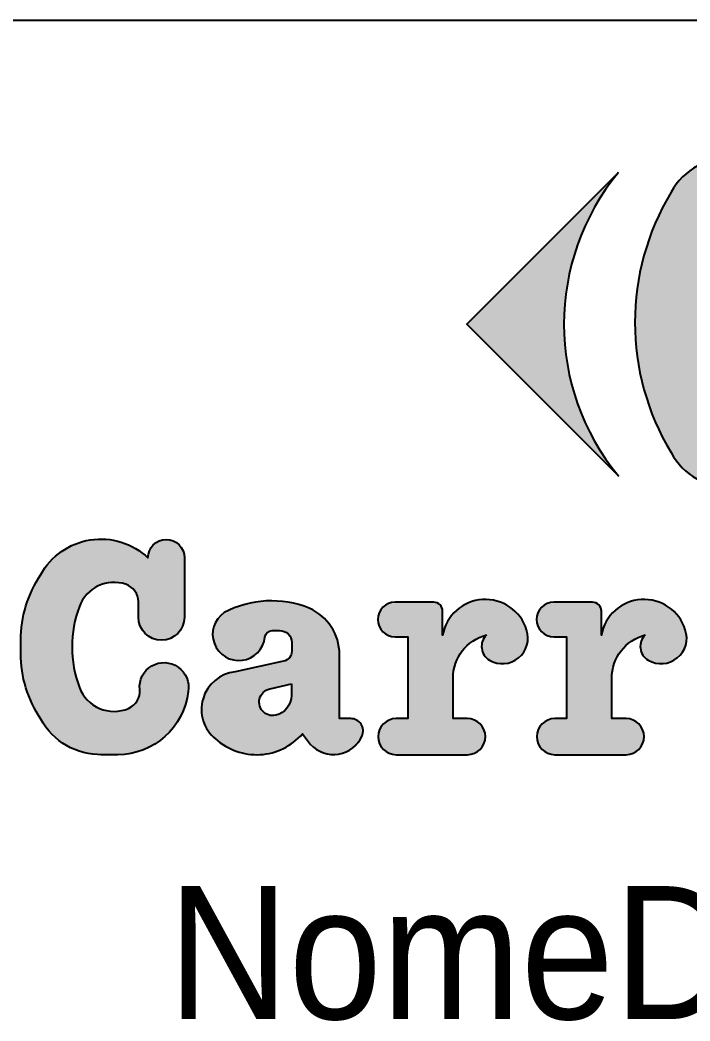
# Paper-space layout 'Layout1' of a CAD drawing. Extents: x 318 to 527, y 161 to 458.
# Drawn here: x 341.39 to 356.51, y 183.61 to 206.19 of the extents above; entities that cross this region are included whole.
import ezdxf
from ezdxf.enums import TextEntityAlignment as Align

# ---------------------------------------------------------------- set-up
doc = ezdxf.new("R2010")
doc.units = 0
doc.header["$LTSCALE"] = 10
doc.layers.get('0').update_dxf_attribs({"linetype": 'CONTINUOUS'})
doc.layers.add('ARQ-FLH', color=4, linetype='CONTINUOUS')
doc.styles.add('ARIAL', font='ARIAL.TTF')
doc.styles.add('ARIAL_BOLD', font='ARIALBD.TTF')
doc.styles.add('ROMANS', font='ROMANS.shx', dxfattribs={"width": 0.9})

# ---------------------------------------------------------------- blocks, each defined once
blk = doc.blocks.new('*U67')
at = {"layer": 'ARQ-FLH', "color": 251}
for points in [[(-173.087, 41.35), (-173.087, 41.588), (-172.562, 42.113)], [(-173.087, 41.35), (-173.474, 41.201), (-173.087, 41.588)], [(-173.474, 40.509), (-173.474, 41.201), (-173.087, 41.35)], [(-173.474, 40.509), (-173.71, 40.964), (-173.474, 41.201)], [(-173.79, 36.5), (-175.982, 38.692), (-173.79, 40.885)], [(-173.71, 39.615), (-173.79, 40.885), (-173.71, 40.964)], [(-173.79, 38.692), (-173.79, 40.885), (-173.71, 39.615)], [(-173.71, 39.615), (-173.71, 40.964), (-173.474, 40.509)], [(-173.79, 36.5), (-173.79, 38.692), (-173.71, 36.421)], [(-173.71, 36.421), (-173.79, 38.692), (-173.71, 37.77)], [(-173.71, 36.421), (-173.71, 37.77), (-173.474, 36.184)], [(-173.474, 36.184), (-173.71, 37.77), (-173.474, 36.876)], [(-173.474, 36.184), (-173.474, 36.876), (-173.087, 35.797)], [(-173.087, 35.797), (-173.474, 36.876), (-173.087, 36.035)], [(-173.087, 35.797), (-173.087, 36.035), (-172.562, 35.272)]]:
    blk.add_solid(points, dxfattribs=at)
blk = doc.blocks.new('*U38', base_point=(0.039396, 0.023355))
at = {"color": 0}
for points in [[(0.036437, 0.029492), (0.035548, 0.029585), (0.0343, 0.028703), (0.034731, 0.029221)], [(0.037003, 0.028116), (0.03718, 0.028278), (0.0343, 0.028703), (0.036437, 0.029492)], [(0.035548, 0.029585), (0.035256, 0.029512), (0.034731, 0.029221), (0.034981, 0.02939)], [(0.036437, 0.029492), (0.036148, 0.029575), (0.035548, 0.029585), (0.035848, 0.029606)], [(0.037161, 0.028966), (0.036951, 0.029183), (0.036437, 0.029492), (0.036708, 0.02936)], [(0.03718, 0.028278), (0.037382, 0.028408), (0.036437, 0.029492), (0.037161, 0.028966)], [(0.034731, 0.029221), (0.034515, 0.029012), (0.0343, 0.028703), (0.034338, 0.028768)], [(0.042682, 0.025242), (0.038704, 0.02922), (0.039007, 0.028771)], [(0.037382, 0.028408), (0.037452, 0.028442), (0.037161, 0.028966), (0.037329, 0.028717)], [(0.0343, 0.028703), (0.033793, 0.027666), (0.033352, 0.025408), (0.033474, 0.026556)], [(0.0343, 0.028703), (0.033352, 0.025408), (0.034673, 0.021402), (0.034179, 0.022081)], [(0.0343, 0.028703), (0.034673, 0.021402), (0.037112, 0.02155)], [(0.036857, 0.027925), (0.037003, 0.028116), (0.0343, 0.028703)], [(0.036747, 0.027712), (0.036857, 0.027925), (0.0343, 0.028703)], [(0.036675, 0.027483), (0.036747, 0.027712), (0.0343, 0.028703)], [(0.036644, 0.027245), (0.036675, 0.027483), (0.0343, 0.028703)], [(0.036655, 0.027005), (0.036644, 0.027245), (0.0343, 0.028703)], [(0.036707, 0.026771), (0.036655, 0.027005), (0.0343, 0.028703)], [(0.0368, 0.026549), (0.036707, 0.026771), (0.0343, 0.028703)], [(0.036929, 0.026347), (0.0368, 0.026549), (0.0343, 0.028703)], [(0.037091, 0.02617), (0.036929, 0.026347), (0.0343, 0.028703)], [(0.0343, 0.028703), (0.037112, 0.02155), (0.036765, 0.02273)], [(0.0343, 0.028703), (0.036765, 0.02273), (0.036686, 0.022957)], [(0.0343, 0.028703), (0.036686, 0.022957), (0.036647, 0.023194)], [(0.0343, 0.028703), (0.036647, 0.023194), (0.03665, 0.023434)], [(0.037091, 0.02617), (0.0343, 0.028703), (0.03665, 0.023434)], [(0.042682, 0.025242), (0.039007, 0.028771), (0.039229, 0.028276)], [(0.042682, 0.025242), (0.039229, 0.028276), (0.03936, 0.02775)], [(0.042682, 0.025242), (0.03936, 0.02775), (0.039399, 0.027209)], [(0.039158, 0.024073), (0.039275, 0.023864), (0.039365, 0.026891), (0.039396, 0.027129)], [(0.039275, 0.023864), (0.039355, 0.023637), (0.039396, 0.027129)], [(0.039355, 0.023637), (0.039394, 0.0234), (0.039396, 0.027129), (0.039399, 0.027209)], [(0.039396, 0.023355), (0.039372, 0.022813), (0.039399, 0.027209), (0.042682, 0.025242)], [(0.039394, 0.0234), (0.039396, 0.023355), (0.039399, 0.027209)], [(0.038824, 0.024416), (0.039006, 0.024259), (0.039294, 0.026662), (0.039365, 0.026891)], [(0.039006, 0.024259), (0.039158, 0.024073), (0.039365, 0.026891)], [(0.038617, 0.024538), (0.038824, 0.024416), (0.039294, 0.026662)], [(0.038617, 0.024538), (0.039294, 0.026662), (0.039183, 0.026449)], [(0.038157, 0.024668), (0.038393, 0.024623), (0.039037, 0.026258), (0.039183, 0.026449)], [(0.038393, 0.024623), (0.038617, 0.024538), (0.039183, 0.026449)], [(0.037091, 0.02617), (0.03665, 0.023434), (0.036694, 0.02367)], [(0.037282, 0.026024), (0.037091, 0.02617), (0.036694, 0.02367)], [(0.036694, 0.02367), (0.036779, 0.023894), (0.037282, 0.026024), (0.037495, 0.025914)], [(0.037453, 0.024552), (0.03768, 0.024632), (0.038658, 0.025966), (0.03886, 0.026096)], [(0.03768, 0.024632), (0.037917, 0.02467), (0.03886, 0.026096)], [(0.037917, 0.02467), (0.038157, 0.024668), (0.03886, 0.026096), (0.039037, 0.026258)], [(0.036779, 0.023894), (0.036902, 0.024101), (0.037495, 0.025914), (0.037724, 0.025842)], [(0.036902, 0.024101), (0.037058, 0.024283), (0.037724, 0.025842)], [(0.037058, 0.024283), (0.037962, 0.025811), (0.037724, 0.025842)], [(0.037058, 0.024283), (0.037244, 0.024435), (0.037962, 0.025811), (0.038202, 0.025822)], [(0.037244, 0.024435), (0.037453, 0.024552), (0.038437, 0.025874), (0.038658, 0.025966)], [(0.037244, 0.024435), (0.038437, 0.025874), (0.038202, 0.025822)], [(0.033352, 0.025408), (0.033432, 0.024257), (0.034179, 0.022081), (0.03371, 0.023136)], [(0.038753, 0.021326), (0.038704, 0.021264), (0.042682, 0.025242)], [(0.039045, 0.021783), (0.038753, 0.021326), (0.042682, 0.025242)], [(0.039254, 0.022284), (0.039045, 0.021783), (0.042682, 0.025242)], [(0.039372, 0.022813), (0.039254, 0.022284), (0.042682, 0.025242)], [(0.037112, 0.02155), (0.036882, 0.022521), (0.036765, 0.02273)], [(0.037112, 0.02155), (0.037035, 0.022335), (0.036882, 0.022521)], [(0.037112, 0.02155), (0.037217, 0.022178), (0.037035, 0.022335)], [(0.034179, 0.022081), (0.0343, 0.021872), (0.034673, 0.021402), (0.034466, 0.02162)], [(0.037112, 0.02155), (0.037291, 0.021792), (0.037217, 0.022178), (0.037423, 0.022056)], [(0.034673, 0.021402), (0.035474, 0.021003), (0.037112, 0.02155), (0.036366, 0.021057)], [(0.036366, 0.021057), (0.036642, 0.021177), (0.037112, 0.02155), (0.036893, 0.021343)], [(0.034673, 0.021402), (0.034915, 0.021223), (0.035474, 0.021003), (0.035185, 0.021088)], [(0.035474, 0.021003), (0.035773, 0.020969), (0.036366, 0.021057), (0.036073, 0.020987)]]:
    blk.add_solid(points, dxfattribs=at)
blk = doc.blocks.new('*U28', base_point=(0.031558, 0.014895))
at = {"color": 0}
for points in [[(0.031145, 0.017941), (0.030933, 0.017842), (0.030778, 0.017416), (0.030799, 0.01765)], [(0.032471, 0.01708), (0.032457, 0.017794), (0.030778, 0.017416), (0.031145, 0.017941)], [(0.031145, 0.017941), (0.031069, 0.01792), (0.030933, 0.017842), (0.030998, 0.017887)], [(0.032278, 0.017944), (0.032237, 0.017948), (0.031145, 0.017941), (0.031224, 0.017948)], [(0.032457, 0.017794), (0.032388, 0.017893), (0.031145, 0.017941), (0.032278, 0.017944)], [(0.031558, 0.014895), (0.0329, 0.016541), (0.033646, 0.01802), (0.033018, 0.016709)], [(0.031558, 0.014895), (0.033646, 0.01802), (0.032471, 0.01708)], [(0.032388, 0.017893), (0.032354, 0.017916), (0.032278, 0.017944), (0.032317, 0.017934)], [(0.032457, 0.017794), (0.03244, 0.017831), (0.032388, 0.017893), (0.032416, 0.017864)], [(0.033646, 0.01802), (0.032636, 0.017501), (0.032471, 0.01708)], [(0.033646, 0.01802), (0.033071, 0.017896), (0.032636, 0.017501)], [(0.033071, 0.017896), (0.032904, 0.017791), (0.032636, 0.017501), (0.032757, 0.017658)], [(0.033018, 0.016709), (0.033163, 0.016854), (0.033646, 0.01802)], [(0.033646, 0.01802), (0.033448, 0.018012), (0.033071, 0.017896), (0.033254, 0.017971)], [(0.033163, 0.016854), (0.033331, 0.016971), (0.033646, 0.01802)], [(0.033331, 0.016971), (0.033516, 0.017058), (0.033646, 0.01802)], [(0.033516, 0.017058), (0.03362, 0.01709), (0.033646, 0.01802)], [(0.03362, 0.01709), (0.034033, 0.016336), (0.033646, 0.01802)], [(0.034205, 0.01784), (0.03403, 0.017932), (0.033646, 0.01802), (0.033842, 0.017993)], [(0.03471, 0.016998), (0.0346, 0.017405), (0.033646, 0.01802), (0.034205, 0.01784)], [(0.034033, 0.016336), (0.03471, 0.016998), (0.033646, 0.01802)], [(0.030799, 0.01765), (0.030778, 0.017574), (0.030778, 0.017416), (0.030771, 0.017495)], [(0.030933, 0.017842), (0.030877, 0.017786), (0.030799, 0.01765), (0.030832, 0.017721)], [(0.032471, 0.01708), (0.032471, 0.017714), (0.032457, 0.017794), (0.032467, 0.017755)], [(0.0346, 0.017405), (0.034494, 0.017572), (0.034205, 0.01784), (0.034361, 0.017719)], [(0.030778, 0.017416), (0.030799, 0.01734), (0.030877, 0.017204), (0.030832, 0.017269)], [(0.030778, 0.017416), (0.030877, 0.017204), (0.031224, 0.017042), (0.031069, 0.01707)], [(0.030778, 0.017416), (0.031224, 0.017042), (0.031558, 0.017042)], [(0.032471, 0.01708), (0.030778, 0.017416), (0.031558, 0.017042)], [(0.032636, 0.017501), (0.032543, 0.017326), (0.032471, 0.01708), (0.032483, 0.017138)], [(0.03471, 0.016998), (0.034701, 0.017114), (0.0346, 0.017405), (0.034674, 0.017221)], [(0.030877, 0.017204), (0.030933, 0.017148), (0.031069, 0.01707), (0.030998, 0.017103)], [(0.031558, 0.017042), (0.031558, 0.014895), (0.032471, 0.01708)], [(0.03362, 0.01709), (0.033535, 0.016972), (0.033566, 0.016554), (0.033494, 0.016759)], [(0.03362, 0.01709), (0.033572, 0.017035), (0.033535, 0.016972)], [(0.03362, 0.01709), (0.033566, 0.016554), (0.034033, 0.016336)], [(0.031069, 0.01707), (0.031145, 0.017049), (0.031224, 0.017042)], [(0.033535, 0.016972), (0.033509, 0.016904), (0.033494, 0.016759), (0.033495, 0.016832)], [(0.034033, 0.016336), (0.034369, 0.016421), (0.03471, 0.016998), (0.034616, 0.016664)], [(0.034616, 0.016664), (0.034667, 0.016769), (0.03471, 0.016998), (0.034699, 0.016882)], [(0.033494, 0.016759), (0.033506, 0.016687), (0.033566, 0.016554), (0.03353, 0.016618)], [(0.033566, 0.016554), (0.033612, 0.016497), (0.033699, 0.016429), (0.033667, 0.01645)], [(0.033566, 0.016554), (0.033699, 0.016429), (0.034033, 0.016336)], [(0.034369, 0.016421), (0.034465, 0.016487), (0.034616, 0.016664), (0.034548, 0.016569)], [(0.031558, 0.014895), (0.032814, 0.016355), (0.0329, 0.016541)], [(0.031558, 0.014895), (0.032761, 0.016157), (0.032814, 0.016355)], [(0.033699, 0.016429), (0.033804, 0.016379), (0.034033, 0.016336), (0.033916, 0.016347)], [(0.034033, 0.016336), (0.034149, 0.016344), (0.034369, 0.016421), (0.034262, 0.016373)], [(0.031558, 0.014895), (0.032743, 0.015953), (0.032761, 0.016157)], [(0.031558, 0.014895), (0.03117, 0.013955), (0.032743, 0.015953), (0.032743, 0.014895)], [(0.031558, 0.014895), (0.03109, 0.014866), (0.030786, 0.014503), (0.030889, 0.014726)], [(0.031558, 0.014895), (0.030786, 0.014503), (0.03117, 0.013955)], [(0.030889, 0.014726), (0.030842, 0.014658), (0.030786, 0.014503), (0.030807, 0.014583)], [(0.03109, 0.014866), (0.031015, 0.014831), (0.030889, 0.014726), (0.030947, 0.014784)], [(0.031558, 0.014895), (0.031252, 0.014895), (0.03109, 0.014866), (0.03117, 0.014888)], [(0.03117, 0.013955), (0.033281, 0.014866), (0.032743, 0.014895)], [(0.03117, 0.013955), (0.033564, 0.014259), (0.033281, 0.014866)], [(0.033281, 0.014866), (0.033201, 0.014888), (0.032743, 0.014895), (0.033119, 0.014895)], [(0.033482, 0.014726), (0.033424, 0.014784), (0.033281, 0.014866), (0.033356, 0.014831)], [(0.033564, 0.014259), (0.033586, 0.014503), (0.033281, 0.014866), (0.033482, 0.014726)], [(0.033586, 0.014503), (0.033564, 0.014583), (0.033482, 0.014726), (0.033529, 0.014658)], [(0.030786, 0.014503), (0.030778, 0.014421), (0.030807, 0.014259), (0.030786, 0.014339)], [(0.030786, 0.014503), (0.030807, 0.014259), (0.03117, 0.013955), (0.030947, 0.014058)], [(0.033564, 0.014259), (0.033586, 0.014339), (0.033586, 0.014503), (0.033593, 0.014421)], [(0.030807, 0.014259), (0.030842, 0.014184), (0.030947, 0.014058), (0.030889, 0.014117)], [(0.03117, 0.013955), (0.033201, 0.013955), (0.033564, 0.014259), (0.033424, 0.014058)], [(0.033424, 0.014058), (0.033482, 0.014117), (0.033564, 0.014259), (0.033529, 0.014184)], [(0.030947, 0.014058), (0.031015, 0.014011), (0.03117, 0.013955), (0.03109, 0.013976)], [(0.03117, 0.013955), (0.031252, 0.013948), (0.033201, 0.013955), (0.033119, 0.013948)], [(0.033201, 0.013955), (0.033281, 0.013976), (0.033424, 0.014058), (0.033356, 0.014011)]]:
    blk.add_solid(points, dxfattribs=at)
blk = doc.blocks.new('*U27', base_point=(0.029077, 0.013948))
at = {"color": 0}
for points in [[(0.027104, 0.017941), (0.026891, 0.017842), (0.026736, 0.017416), (0.026757, 0.01765)], [(0.028429, 0.01708), (0.028415, 0.017794), (0.026736, 0.017416), (0.027104, 0.017941)], [(0.027104, 0.017941), (0.027027, 0.01792), (0.026891, 0.017842), (0.026956, 0.017887)], [(0.028236, 0.017944), (0.028196, 0.017948), (0.027104, 0.017941), (0.027182, 0.017948)], [(0.028415, 0.017794), (0.028346, 0.017893), (0.027104, 0.017941), (0.028236, 0.017944)], [(0.028346, 0.017893), (0.028312, 0.017916), (0.028236, 0.017944), (0.028276, 0.017934)], [(0.028415, 0.017794), (0.028398, 0.017831), (0.028346, 0.017893), (0.028375, 0.017864)], [(0.030163, 0.01784), (0.029604, 0.01802), (0.028594, 0.017501), (0.029029, 0.017896)], [(0.029029, 0.017896), (0.028862, 0.017791), (0.028594, 0.017501), (0.028715, 0.017658)], [(0.029604, 0.01802), (0.029406, 0.018012), (0.029029, 0.017896), (0.029213, 0.017971)], [(0.030163, 0.01784), (0.029988, 0.017932), (0.029604, 0.01802), (0.0298, 0.017993)], [(0.026757, 0.01765), (0.026736, 0.017574), (0.026736, 0.017416), (0.02673, 0.017495)], [(0.026891, 0.017842), (0.026835, 0.017786), (0.026757, 0.01765), (0.02679, 0.017721)], [(0.028429, 0.01708), (0.028429, 0.017714), (0.028415, 0.017794), (0.028426, 0.017755)], [(0.030163, 0.01784), (0.028594, 0.017501), (0.028429, 0.01708)], [(0.029578, 0.01709), (0.029762, 0.016379), (0.028429, 0.01708), (0.030163, 0.01784)], [(0.029762, 0.016379), (0.030575, 0.016664), (0.030163, 0.01784)], [(0.030558, 0.017405), (0.030452, 0.017572), (0.030163, 0.01784), (0.03032, 0.017719)], [(0.030575, 0.016664), (0.030668, 0.016998), (0.030163, 0.01784), (0.030558, 0.017405)], [(0.026736, 0.017416), (0.026757, 0.01734), (0.026835, 0.017204), (0.02679, 0.017269)], [(0.026736, 0.017416), (0.026835, 0.017204), (0.027182, 0.017042), (0.027027, 0.01707)], [(0.026736, 0.017416), (0.027182, 0.017042), (0.027516, 0.017042)], [(0.028429, 0.01708), (0.026736, 0.017416), (0.027516, 0.017042)], [(0.028594, 0.017501), (0.028501, 0.017326), (0.028429, 0.01708), (0.028441, 0.017138)], [(0.030668, 0.016998), (0.030659, 0.017114), (0.030558, 0.017405), (0.030633, 0.017221)], [(0.026835, 0.017204), (0.026891, 0.017148), (0.027027, 0.01707), (0.026956, 0.017103)], [(0.029474, 0.017058), (0.029578, 0.01709), (0.027516, 0.017042), (0.028429, 0.01708)], [(0.029578, 0.01709), (0.02953, 0.017035), (0.029467, 0.016904), (0.029493, 0.016972)], [(0.029578, 0.01709), (0.029467, 0.016904), (0.029762, 0.016379)], [(0.027027, 0.01707), (0.027104, 0.017049), (0.027182, 0.017042)], [(0.029289, 0.016971), (0.029474, 0.017058), (0.027516, 0.017042)], [(0.029121, 0.016854), (0.029289, 0.016971), (0.027516, 0.017042)], [(0.028976, 0.016709), (0.029121, 0.016854), (0.027516, 0.014895), (0.027516, 0.017042)], [(0.029467, 0.016904), (0.029453, 0.016832), (0.029464, 0.016687), (0.029452, 0.016759)], [(0.029467, 0.016904), (0.029464, 0.016687), (0.029762, 0.016379), (0.02957, 0.016497)], [(0.030575, 0.016664), (0.030625, 0.016769), (0.030668, 0.016998), (0.030657, 0.016882)], [(0.028859, 0.016541), (0.028976, 0.016709), (0.027516, 0.014895)], [(0.029464, 0.016687), (0.029488, 0.016618), (0.02957, 0.016497), (0.029524, 0.016554)], [(0.029762, 0.016379), (0.029991, 0.016336), (0.030575, 0.016664), (0.030327, 0.016421)], [(0.030327, 0.016421), (0.030423, 0.016487), (0.030575, 0.016664), (0.030507, 0.016569)], [(0.028772, 0.016355), (0.028859, 0.016541), (0.027516, 0.014895)], [(0.027516, 0.014895), (0.028719, 0.016157), (0.028772, 0.016355)], [(0.02957, 0.016497), (0.029625, 0.01645), (0.029762, 0.016379), (0.029657, 0.016429)], [(0.029762, 0.016379), (0.029875, 0.016347), (0.029991, 0.016336)], [(0.029991, 0.016336), (0.030107, 0.016344), (0.030327, 0.016421), (0.03022, 0.016373)], [(0.027516, 0.014895), (0.028701, 0.015953), (0.028719, 0.016157)], [(0.027516, 0.014895), (0.026744, 0.014503), (0.028701, 0.015953), (0.028701, 0.014895)], [(0.027516, 0.014895), (0.027048, 0.014866), (0.026744, 0.014503), (0.026847, 0.014726)], [(0.026744, 0.014503), (0.029488, 0.014658), (0.028701, 0.014895)], [(0.026847, 0.014726), (0.0268, 0.014658), (0.026744, 0.014503), (0.026765, 0.014583)], [(0.027048, 0.014866), (0.026973, 0.014831), (0.026847, 0.014726), (0.026906, 0.014784)], [(0.027516, 0.014895), (0.02721, 0.014895), (0.027048, 0.014866), (0.027128, 0.014888)], [(0.029488, 0.014658), (0.029314, 0.014831), (0.028701, 0.014895), (0.029077, 0.014895)], [(0.029314, 0.014831), (0.029239, 0.014866), (0.029077, 0.014895), (0.02916, 0.014888)], [(0.029488, 0.014658), (0.02944, 0.014726), (0.029314, 0.014831), (0.029382, 0.014784)], [(0.026744, 0.014503), (0.026737, 0.014421), (0.026765, 0.014259), (0.026744, 0.014339)], [(0.026744, 0.014503), (0.027128, 0.013955), (0.029488, 0.014658)], [(0.026744, 0.014503), (0.026765, 0.014259), (0.027128, 0.013955), (0.026906, 0.014058)], [(0.027128, 0.013955), (0.029314, 0.014011), (0.029488, 0.014658)], [(0.029314, 0.014011), (0.029488, 0.014184), (0.029488, 0.014658), (0.029551, 0.014421)], [(0.029551, 0.014421), (0.029544, 0.014503), (0.029488, 0.014658), (0.029522, 0.014583)], [(0.026765, 0.014259), (0.0268, 0.014184), (0.026906, 0.014058), (0.026847, 0.014117)], [(0.029314, 0.014011), (0.029382, 0.014058), (0.029488, 0.014184), (0.02944, 0.014117)], [(0.029488, 0.014184), (0.029522, 0.014259), (0.029551, 0.014421), (0.029544, 0.014339)], [(0.026906, 0.014058), (0.026973, 0.014011), (0.027128, 0.013955), (0.027048, 0.013976)], [(0.027128, 0.013955), (0.02721, 0.013948), (0.029314, 0.014011), (0.029077, 0.013948)], [(0.029077, 0.013948), (0.02916, 0.013955), (0.029314, 0.014011), (0.029239, 0.013976)]]:
    blk.add_solid(points, dxfattribs=at)
blk = doc.blocks.new('*U26', base_point=(0.024321, 0.015389))
at = {"color": 0}
for points in [[(0.022045, 0.015502), (0.021996, 0.015336), (0.021985, 0.014991), (0.021975, 0.015164)], [(0.022045, 0.015502), (0.021985, 0.014991), (0.022569, 0.014192), (0.022189, 0.014519)], [(0.023503, 0.015427), (0.023504, 0.015429), (0.022045, 0.015502)], [(0.023491, 0.015367), (0.023503, 0.015427), (0.022045, 0.015502)], [(0.02349, 0.015305), (0.023491, 0.015367), (0.022569, 0.014192), (0.022045, 0.015502)], [(0.023499, 0.015244), (0.02349, 0.015305), (0.022569, 0.014192)], [(0.023519, 0.015186), (0.023499, 0.015244), (0.022569, 0.014192)], [(0.025598, 0.014895), (0.024293, 0.0153), (0.024251, 0.015217)], [(0.025598, 0.014895), (0.025598, 0.015325), (0.024293, 0.0153), (0.024321, 0.015389)], [(0.021985, 0.014991), (0.022025, 0.014823), (0.022189, 0.014519), (0.022094, 0.014663)], [(0.023548, 0.015132), (0.023519, 0.015186), (0.022569, 0.014192)], [(0.023587, 0.015084), (0.023548, 0.015132), (0.022569, 0.014192)], [(0.023633, 0.015043), (0.023587, 0.015084), (0.022569, 0.014192)], [(0.023686, 0.015011), (0.023633, 0.015043), (0.022569, 0.014192)], [(0.023744, 0.014989), (0.023686, 0.015011), (0.022569, 0.014192)], [(0.023962, 0.014994), (0.023927, 0.014984), (0.022569, 0.014192)], [(0.023962, 0.014994), (0.022569, 0.014192), (0.025598, 0.014895)], [(0.023804, 0.014976), (0.023744, 0.014989), (0.022569, 0.014192)], [(0.023927, 0.014984), (0.023866, 0.014975), (0.022569, 0.014192)], [(0.023866, 0.014975), (0.023804, 0.014976), (0.022569, 0.014192)], [(0.024047, 0.01503), (0.023962, 0.014994), (0.025598, 0.014895)], [(0.025598, 0.014895), (0.024126, 0.01508), (0.024047, 0.01503)], [(0.025598, 0.014895), (0.024194, 0.015143), (0.024126, 0.01508)], [(0.025598, 0.014895), (0.024251, 0.015217), (0.024194, 0.015143)], [(0.022569, 0.014192), (0.024627, 0.014492), (0.025598, 0.014895)], [(0.024627, 0.014492), (0.025474, 0.013953), (0.025598, 0.014895)], [(0.025474, 0.013953), (0.026216, 0.014551), (0.025598, 0.014895), (0.025914, 0.014894)], [(0.025914, 0.014894), (0.025894, 0.014895), (0.025598, 0.014895)], [(0.026072, 0.014841), (0.026023, 0.014868), (0.025914, 0.014894), (0.025969, 0.014886)], [(0.026216, 0.014551), (0.026183, 0.014715), (0.025914, 0.014894), (0.026072, 0.014841)], [(0.026183, 0.014715), (0.026154, 0.014763), (0.026072, 0.014841), (0.026116, 0.014806)], [(0.026216, 0.014551), (0.026215, 0.014608), (0.026183, 0.014715), (0.026204, 0.014663)], [(0.022189, 0.014519), (0.022308, 0.014392), (0.022569, 0.014192), (0.022345, 0.014361)], [(0.022569, 0.014192), (0.023365, 0.013949), (0.024627, 0.014492), (0.024176, 0.014136)], [(0.024176, 0.014136), (0.024411, 0.014288), (0.024627, 0.014492), (0.024616, 0.01448)], [(0.024627, 0.014492), (0.024837, 0.014219), (0.025062, 0.014046), (0.024942, 0.014123)], [(0.024627, 0.014492), (0.025062, 0.014046), (0.025474, 0.013953)], [(0.025474, 0.013953), (0.025878, 0.014078), (0.026216, 0.014551), (0.026164, 0.014389)], [(0.026164, 0.014389), (0.02619, 0.014442), (0.026216, 0.014551), (0.026208, 0.014496)], [(0.022569, 0.014192), (0.022819, 0.014065), (0.023365, 0.013949), (0.023087, 0.013983)], [(0.025878, 0.014078), (0.025991, 0.014164), (0.026164, 0.014389), (0.026087, 0.014269)], [(0.023365, 0.013949), (0.023645, 0.013963), (0.024176, 0.014136), (0.023918, 0.014026)], [(0.025062, 0.014046), (0.025193, 0.013991), (0.025474, 0.013953), (0.025332, 0.013959)], [(0.025474, 0.013953), (0.025615, 0.013971), (0.025878, 0.014078), (0.025751, 0.014013)]]:
    blk.add_solid(points, dxfattribs=at)
blk = doc.blocks.new('*U25', base_point=(0.025598, 0.015325))
at = {"color": 0}
for points in [[(0.024362, 0.017927), (0.023903, 0.017983), (0.022991, 0.017854), (0.023441, 0.017958)], [(0.025518, 0.01703), (0.025123, 0.017594), (0.022991, 0.017854), (0.024362, 0.017927)], [(0.025123, 0.017594), (0.024933, 0.017727), (0.024362, 0.017927), (0.024805, 0.017792)], [(0.022991, 0.017854), (0.022399, 0.01751), (0.022327, 0.016827), (0.022272, 0.017178)], [(0.022991, 0.017854), (0.022327, 0.016827), (0.023724, 0.017173)], [(0.022991, 0.017854), (0.022571, 0.017676), (0.022399, 0.01751), (0.022478, 0.017601)], [(0.022991, 0.017854), (0.023724, 0.017173), (0.023753, 0.017189)], [(0.022991, 0.017854), (0.023753, 0.017189), (0.023785, 0.0172)], [(0.022991, 0.017854), (0.023785, 0.0172), (0.023819, 0.017205)], [(0.022991, 0.017854), (0.023819, 0.017205), (0.02383, 0.017205)], [(0.022991, 0.017854), (0.02383, 0.017205), (0.024024, 0.017207)], [(0.024133, 0.017188), (0.024183, 0.017165), (0.022991, 0.017854), (0.025518, 0.01703)], [(0.022991, 0.017854), (0.024024, 0.017207), (0.024079, 0.017202)], [(0.024079, 0.017202), (0.024133, 0.017188), (0.022991, 0.017854)], [(0.022399, 0.01751), (0.022338, 0.017408), (0.022272, 0.017178), (0.022295, 0.017296)], [(0.025518, 0.01703), (0.02542, 0.01724), (0.025123, 0.017594), (0.025287, 0.01743)], [(0.022272, 0.017178), (0.02227, 0.017058), (0.022327, 0.016827), (0.022288, 0.01694)], [(0.022327, 0.016827), (0.023697, 0.017151), (0.023724, 0.017173)], [(0.022327, 0.016827), (0.023675, 0.017126), (0.023697, 0.017151)], [(0.022327, 0.016827), (0.023658, 0.017097), (0.023675, 0.017126)], [(0.022327, 0.016827), (0.023645, 0.017065), (0.023658, 0.017097)], [(0.024183, 0.017165), (0.024229, 0.017134), (0.025518, 0.01703)], [(0.024229, 0.017134), (0.024268, 0.017095), (0.025518, 0.01703)], [(0.024268, 0.017095), (0.0243, 0.01705), (0.025518, 0.01703)], [(0.022327, 0.016827), (0.022884, 0.016422), (0.023645, 0.017065), (0.023639, 0.017032)], [(0.022327, 0.016827), (0.022385, 0.016722), (0.022551, 0.01655), (0.022461, 0.016629)], [(0.022327, 0.016827), (0.022551, 0.01655), (0.022884, 0.016422)], [(0.022884, 0.016422), (0.023235, 0.016478), (0.023639, 0.017032), (0.023512, 0.016702)], [(0.023512, 0.016702), (0.023573, 0.016805), (0.023639, 0.017032), (0.023616, 0.016917)], [(0.023648, 0.015624), (0.023702, 0.015653), (0.025518, 0.01703)], [(0.024278, 0.016488), (0.024245, 0.016455), (0.025518, 0.01703), (0.023648, 0.015624)], [(0.023702, 0.015653), (0.023761, 0.015672), (0.025518, 0.01703)], [(0.023761, 0.015672), (0.024336, 0.015811), (0.025518, 0.01703)], [(0.024306, 0.016526), (0.024278, 0.016488), (0.025518, 0.01703)], [(0.0243, 0.01705), (0.024324, 0.017), (0.025518, 0.01703)], [(0.024326, 0.016568), (0.024306, 0.016526), (0.025518, 0.01703)], [(0.024325, 0.015407), (0.024321, 0.015389), (0.025518, 0.01703), (0.025598, 0.015325)], [(0.024324, 0.017), (0.024339, 0.016947), (0.025518, 0.01703)], [(0.024334, 0.015499), (0.024325, 0.015407), (0.025518, 0.01703)], [(0.024338, 0.016614), (0.024326, 0.016568), (0.025518, 0.01703)], [(0.024336, 0.015811), (0.024334, 0.015499), (0.025518, 0.01703)], [(0.024343, 0.01666), (0.024338, 0.016614), (0.025518, 0.01703)], [(0.024339, 0.016947), (0.024344, 0.016892), (0.025518, 0.01703)], [(0.024344, 0.016885), (0.024343, 0.01666), (0.025518, 0.01703)], [(0.024344, 0.016892), (0.024344, 0.016885), (0.025518, 0.01703)], [(0.025598, 0.015325), (0.025598, 0.016575), (0.025518, 0.01703), (0.025578, 0.016806)], [(0.022551, 0.01655), (0.022654, 0.016488), (0.022884, 0.016422), (0.022766, 0.016445)], [(0.023235, 0.016478), (0.02334, 0.016536), (0.023512, 0.016702), (0.023433, 0.016612)], [(0.024131, 0.016399), (0.022859, 0.016123), (0.023559, 0.015539)], [(0.022884, 0.016422), (0.023003, 0.01642), (0.023235, 0.016478), (0.023122, 0.016439)], [(0.024245, 0.016455), (0.024207, 0.016428), (0.023559, 0.015539)], [(0.024245, 0.016455), (0.023559, 0.015539), (0.0236, 0.015585)], [(0.024207, 0.016428), (0.024164, 0.016409), (0.023559, 0.015539)], [(0.024164, 0.016409), (0.024131, 0.016399), (0.023559, 0.015539)], [(0.024245, 0.016455), (0.0236, 0.015585), (0.023648, 0.015624)], [(0.022859, 0.016123), (0.02238, 0.015936), (0.023504, 0.015429), (0.022059, 0.015534)], [(0.022859, 0.016123), (0.022689, 0.016089), (0.02238, 0.015936), (0.022528, 0.016026)], [(0.022859, 0.016123), (0.023504, 0.015429), (0.023526, 0.015487)], [(0.022859, 0.016123), (0.023526, 0.015487), (0.023559, 0.015539)], [(0.02238, 0.015936), (0.02225, 0.015821), (0.022059, 0.015534), (0.022142, 0.015686)], [(0.023761, 0.015672), (0.023815, 0.015681), (0.024336, 0.015811)], [(0.022059, 0.015534), (0.022045, 0.015502), (0.023504, 0.015429)]]:
    blk.add_solid(points, dxfattribs=at)
blk = doc.blocks.new('*U24', base_point=(0.019334, 0.013948))
at = {"color": 0}
for points in [[(0.02057, 0.019115), (0.01975, 0.019557), (0.018025, 0.019042), (0.018818, 0.019531)], [(0.018818, 0.019531), (0.018526, 0.019415), (0.018025, 0.019042), (0.018259, 0.01925)], [(0.01975, 0.019557), (0.019439, 0.019603), (0.018818, 0.019531), (0.019126, 0.019594)], [(0.02057, 0.019115), (0.020324, 0.019309), (0.01975, 0.019557), (0.020048, 0.019459)], [(0.020741, 0.019481), (0.020599, 0.019278), (0.02057, 0.019115)], [(0.021415, 0.019422), (0.020741, 0.019481), (0.02057, 0.019115)], [(0.020741, 0.019481), (0.020682, 0.019422), (0.020599, 0.019278), (0.020634, 0.019354)], [(0.020965, 0.019586), (0.020885, 0.019564), (0.020741, 0.019481), (0.020809, 0.019529)], [(0.021415, 0.019422), (0.021212, 0.019564), (0.020741, 0.019481), (0.020965, 0.019586)], [(0.021212, 0.019564), (0.021132, 0.019586), (0.020965, 0.019586), (0.021049, 0.019593)], [(0.021415, 0.019422), (0.021356, 0.019481), (0.021212, 0.019564), (0.021288, 0.019529)], [(0.02031, 0.018053), (0.020319, 0.017969), (0.02057, 0.019115), (0.021415, 0.019422)], [(0.020319, 0.017969), (0.020535, 0.017094), (0.021415, 0.019422), (0.021386, 0.017168)], [(0.020599, 0.019278), (0.020577, 0.019198), (0.02057, 0.019115)], [(0.021386, 0.017168), (0.021518, 0.017452), (0.021415, 0.019422), (0.02152, 0.019198)], [(0.02152, 0.019198), (0.021498, 0.019278), (0.021415, 0.019422), (0.021463, 0.019354)], [(0.021518, 0.017452), (0.021527, 0.017557), (0.02152, 0.019198), (0.021527, 0.019115)], [(0.018025, 0.019042), (0.017495, 0.018199), (0.017418, 0.015547), (0.017231, 0.016948)], [(0.018843, 0.017991), (0.018941, 0.018129), (0.017418, 0.015547), (0.018025, 0.019042)], [(0.018025, 0.019042), (0.01783, 0.018796), (0.017495, 0.018199), (0.017755, 0.018672)], [(0.01999, 0.018417), (0.020067, 0.018383), (0.018025, 0.019042), (0.02057, 0.019115)], [(0.019856, 0.018452), (0.01999, 0.018417), (0.018025, 0.019042)], [(0.019687, 0.018469), (0.019856, 0.018452), (0.018025, 0.019042)], [(0.019519, 0.018455), (0.019687, 0.018469), (0.018025, 0.019042)], [(0.019355, 0.018413), (0.019519, 0.018455), (0.018025, 0.019042)], [(0.019201, 0.018343), (0.019355, 0.018413), (0.018025, 0.019042)], [(0.019062, 0.018247), (0.019201, 0.018343), (0.018025, 0.019042)], [(0.018941, 0.018129), (0.019062, 0.018247), (0.018025, 0.019042)], [(0.020067, 0.018383), (0.020138, 0.018337), (0.02057, 0.019115)], [(0.020138, 0.018337), (0.020199, 0.018278), (0.02057, 0.019115)], [(0.020199, 0.018278), (0.020249, 0.01821), (0.02057, 0.019115)], [(0.020249, 0.01821), (0.020286, 0.018134), (0.02057, 0.019115)], [(0.020286, 0.018134), (0.02031, 0.018053), (0.02057, 0.019115)], [(0.017495, 0.018199), (0.017321, 0.017689), (0.017231, 0.016948), (0.017238, 0.017156)], [(0.01877, 0.017839), (0.018843, 0.017991), (0.017418, 0.015547)], [(0.020319, 0.017969), (0.020319, 0.017958), (0.020535, 0.017094), (0.020356, 0.01735)], [(0.020319, 0.017958), (0.020319, 0.017557), (0.020356, 0.01735), (0.020328, 0.017452)], [(0.018751, 0.017787), (0.01877, 0.017839), (0.017418, 0.015547)], [(0.018619, 0.017276), (0.018751, 0.017787), (0.017418, 0.015547)], [(0.020356, 0.01735), (0.0204, 0.017255), (0.020535, 0.017094), (0.020461, 0.017168)], [(0.021386, 0.017168), (0.021446, 0.017255), (0.021518, 0.017452), (0.021491, 0.01735)], [(0.018578, 0.016749), (0.018619, 0.017276), (0.017418, 0.015547)], [(0.020535, 0.017094), (0.020818, 0.016962), (0.021386, 0.017168), (0.02113, 0.016989)], [(0.020535, 0.017094), (0.020621, 0.017034), (0.020818, 0.016962), (0.020717, 0.016989)], [(0.02113, 0.016989), (0.021225, 0.017034), (0.021386, 0.017168), (0.021311, 0.017094)], [(0.017231, 0.016948), (0.017231, 0.016605), (0.017418, 0.015547), (0.017278, 0.016068)], [(0.020818, 0.016962), (0.020923, 0.016953), (0.02113, 0.016989), (0.021028, 0.016962)], [(0.018629, 0.016224), (0.018578, 0.016749), (0.017418, 0.015547)], [(0.019334, 0.013948), (0.021606, 0.015484), (0.02122, 0.016323)], [(0.019334, 0.013948), (0.02122, 0.016323), (0.020217, 0.015271)], [(0.02122, 0.016323), (0.02027, 0.015336), (0.020217, 0.015271)], [(0.02122, 0.016323), (0.020312, 0.01541), (0.02027, 0.015336)], [(0.02122, 0.016323), (0.02034, 0.01549), (0.020312, 0.01541)], [(0.02122, 0.016323), (0.020353, 0.015573), (0.02034, 0.01549)], [(0.02122, 0.016323), (0.020391, 0.01595), (0.020353, 0.015573)], [(0.02122, 0.016323), (0.020889, 0.016356), (0.020391, 0.01595), (0.020585, 0.01622)], [(0.020889, 0.016356), (0.02078, 0.016329), (0.020585, 0.01622), (0.020678, 0.016283)], [(0.02122, 0.016323), (0.021112, 0.016353), (0.020889, 0.016356), (0.021, 0.016365)], [(0.021489, 0.016128), (0.021411, 0.016209), (0.02122, 0.016323), (0.021321, 0.016274)], [(0.021606, 0.015484), (0.021626, 0.015825), (0.02122, 0.016323), (0.021489, 0.016128)], [(0.01877, 0.015715), (0.018629, 0.016224), (0.017418, 0.015547)], [(0.020585, 0.01622), (0.020505, 0.016142), (0.020391, 0.01595), (0.020439, 0.016051)], [(0.021626, 0.015825), (0.021598, 0.015933), (0.021489, 0.016128), (0.021552, 0.016036)], [(0.020391, 0.01595), (0.02036, 0.015842), (0.020352, 0.015658), (0.020349, 0.015731)], [(0.020391, 0.01595), (0.020352, 0.015658), (0.020353, 0.015573)], [(0.021606, 0.015484), (0.021623, 0.015602), (0.021626, 0.015825), (0.021634, 0.015713)], [(0.017418, 0.015547), (0.018787, 0.015673), (0.01877, 0.015715)], [(0.017418, 0.015547), (0.018867, 0.015524), (0.018787, 0.015673)], [(0.017418, 0.015547), (0.017646, 0.015058), (0.01793, 0.014621), (0.017755, 0.014882)], [(0.017418, 0.015547), (0.01793, 0.014621), (0.019334, 0.013948), (0.018682, 0.01407)], [(0.017418, 0.015547), (0.019334, 0.013948), (0.019398, 0.015127)], [(0.017418, 0.015547), (0.019398, 0.015127), (0.019241, 0.015189)], [(0.017418, 0.015547), (0.019241, 0.015189), (0.019097, 0.015279)], [(0.017418, 0.015547), (0.019097, 0.015279), (0.018971, 0.015391)], [(0.017418, 0.015547), (0.018971, 0.015391), (0.018867, 0.015524)], [(0.019334, 0.013948), (0.020411, 0.01406), (0.021606, 0.015484), (0.021199, 0.014612)], [(0.019334, 0.013948), (0.020217, 0.015271), (0.020153, 0.015216)], [(0.021199, 0.014612), (0.021385, 0.014877), (0.021606, 0.015484), (0.021522, 0.015171)], [(0.019334, 0.013948), (0.020153, 0.015216), (0.02008, 0.015172)], [(0.019334, 0.013948), (0.02008, 0.015172), (0.02006, 0.015163)], [(0.019334, 0.013948), (0.02006, 0.015163), (0.0199, 0.015111)], [(0.019334, 0.013948), (0.019563, 0.015092), (0.019398, 0.015127)], [(0.019334, 0.013948), (0.0199, 0.015111), (0.019732, 0.015087)], [(0.019334, 0.013948), (0.019732, 0.015087), (0.019563, 0.015092)], [(0.01793, 0.014621), (0.018147, 0.014394), (0.018682, 0.01407), (0.0184, 0.014209)], [(0.020411, 0.01406), (0.020705, 0.014197), (0.021199, 0.014612), (0.02097, 0.014383)], [(0.018682, 0.01407), (0.018983, 0.013982), (0.019334, 0.013948), (0.019295, 0.013948)], [(0.019334, 0.013948), (0.019775, 0.013948), (0.020411, 0.01406), (0.020098, 0.013976)]]:
    blk.add_solid(points, dxfattribs=at)
blk = doc.blocks.new('CR-A4')
at = {"layer": 'ARQ-FLH', "color": 6}
blk.add_line((-190, 45.555), (-6, 45.555), dxfattribs=at)
at = {"layer": 'ARQ-FLH', "color": 249, "linetype": 'CONTINUOUS'}
blk.add_lwpolyline([(-168.664, 41.443, 0.652572), (-171.373, 41.668, 0.27778), (-171.373, 35.795, 0.635766), (-168.688, 35.953, -1.765731), (-166.992, 37.07, -0.182918), (-167.587, 35.272), (-164.167, 38.692), (-167.587, 42.113, -0.182918), (-166.992, 40.315, -1.789534)], format="xyb", close=True, dxfattribs=at)
at = {"layer": 'ARQ-FLH', "color": 251}
blk.add_lwpolyline([(-172.562, 42.113, 0.359062), (-172.562, 35.272), (-175.982, 38.692), (-172.562, 42.113)], format="xyb", dxfattribs=at)
at = {"layer": 'ARQ-FLH', "color": 249}
for points in [[(-184.208, 28.982, -0.279475), (-185.598, 29.785, -0.148755), (-186.049, 31.267), (-186.049, 31.562, -0.148755), (-185.598, 33.044, -0.490972), (-183.178, 33.424, -1), (-182.355, 33.424), (-182.355, 32.085, -1), (-183.394, 32.085), (-183.394, 32.43, 0.321493), (-183.677, 32.825, 0.404988), (-184.725, 32.327, 0.181025), (-184.725, 30.501, 0.427868), (-183.616, 30.027, 0.327607), (-183.365, 30.452, -1.155712), (-182.273, 30.404, -0.382177), (-183.862, 28.982), (-184.241, 28.982)], [(-178.346, 29.407, 0.54045), (-178.601, 29.796), (-178.855, 29.796), (-178.855, 31.241, 0.297139), (-179.537, 32.287, 0.221058), (-181.458, 32.187, 1.567025), (-180.539, 31.634, -0.380845), (-180.375, 31.783), (-180.208, 31.784, -0.416645), (-179.933, 31.511), (-179.935, 31.314, -0.350963), (-180.117, 31.09), (-181.21, 30.852, 0.666801), (-181.652, 29.337, 0.417222), (-179.69, 29.45), (-179.509, 29.215, 0.543875), (-178.346, 29.407)]]:
    blk.add_lwpolyline(points, format="xyb", dxfattribs=at)
for points in [[(-175.54, 31.684, 0.493838), (-175.472, 31.115, 0.696616), (-174.633, 31.796, 0.788107), (-176.528, 31.675), (-176.528, 32.22, 0.414214), (-176.729, 32.421), (-177.6, 32.421, 1), (-177.6, 31.643), (-177.312, 31.643), (-177.312, 29.796), (-177.576, 29.796, 1), (-177.576, 28.982), (-175.97, 28.982, 1), (-175.97, 29.796), (-176.294, 29.796), (-176.294, 30.706, -0.340905)], [(-171.958, 31.684, 0.493838), (-171.89, 31.115, 0.696616), (-171.051, 31.796, 0.788107), (-172.946, 31.675), (-172.946, 32.22, 0.414214), (-173.147, 32.421), (-174.018, 32.421, 1), (-174.018, 31.643), (-173.731, 31.643), (-173.731, 29.796), (-173.994, 29.796, 1), (-173.994, 28.982), (-172.389, 28.982, 1), (-172.389, 29.796), (-172.712, 29.796), (-172.712, 30.706, -0.340905)], [(-179.94, 30.584), (-179.942, 30.316, -0.343745), (-180.292, 29.873, -1.084424), (-180.388, 30.472)]]:
    blk.add_lwpolyline(points, format="xyb", close=True, dxfattribs=at)
at = {"layer": 'ARQ-FLH', "color": 249, "xscale": 859.7748208802459, "yscale": 859.7748208802459, "zscale": 859.7748208802459}
for name, p in [('*U38', (-166.992, 37.07)), ('*U24', (-184.241, 28.982)), ('*U25', (-178.855, 30.166)), ('*U27', (-175.97, 28.982)), ('*U28', (-173.731, 29.796)), ('*U26', (-179.953, 30.221))]:
    blk.add_blockref(name, p, dxfattribs=at)
at = {"layer": 'ARQ-FLH', "color": 251}
blk.add_blockref('*U67', (0, 0), dxfattribs=at)
at = {"layer": 'ARQ-FLH', "color": 4, "style": 'ROMANS'}
for tag, p in [('TITULO1', (-134.595, 40.924)), ('TITULO2', (-134.595, 36.226))]:
    blk.add_attdef(tag, p, '', height=2.687, dxfattribs=at)
at = {"layer": 'ARQ-FLH', "color": 3, "style": 'ROMANS'}
for tag, p in [('ESC', (-14.547, 42.073)), ('00/00/00', (-14.433, 35.823)), ('ARQ', (-15.215, 30.229)), ('DES', (-15.215, 24.022)), ('VER', (-15.215, 18.816))]:
    blk.add_attdef(tag, text='', height=1.612, dxfattribs=at).set_placement(p, align=Align.MIDDLE)
at = {"layer": 'ARQ-FLH', "color": 1, "style": 'ARIAL_BOLD'}
for tag, height, p in [('AAA', 7, (-40.788, 37.029)), ('222', 7, (-40.788, 27.052)), ('REV', 3, (-40.788, 19.436))]:
    blk.add_attdef(tag, text='', height=height, dxfattribs=at).set_placement(p, align=Align.MIDDLE)
at = {"layer": 'ARQ-FLH', "color": 1, "linetype": 'CONTINUOUS', "style": 'ARIAL', "width": 0.9}
for tag, p in [('NOME_DA_OBRA_1', (-170.042, 24.576)), ('NOME_DA_OBRA_2', (-170.042, 19.237))]:
    blk.add_attdef(tag, text='', height=3, dxfattribs=at).set_placement(p, align=Align.MIDDLE)

psp = doc.layouts.get("Layout1")

# ---------------------------------------------------------------- block references
ref = psp.add_blockref('CR-A4', (527.455, 160.636))
ref.add_attrib('NOME_DA_OBRA_1', 'NomeDaObra1', dxfattribs={"layer": 'ARQ-FLH', "color": 1, "linetype": 'CONTINUOUS', "height": 3, "style": 'ARIAL', "width": 0.9}).set_placement((357.413, 185.212), align=Align.MIDDLE)

doc.saveas('drawing.dxf')
